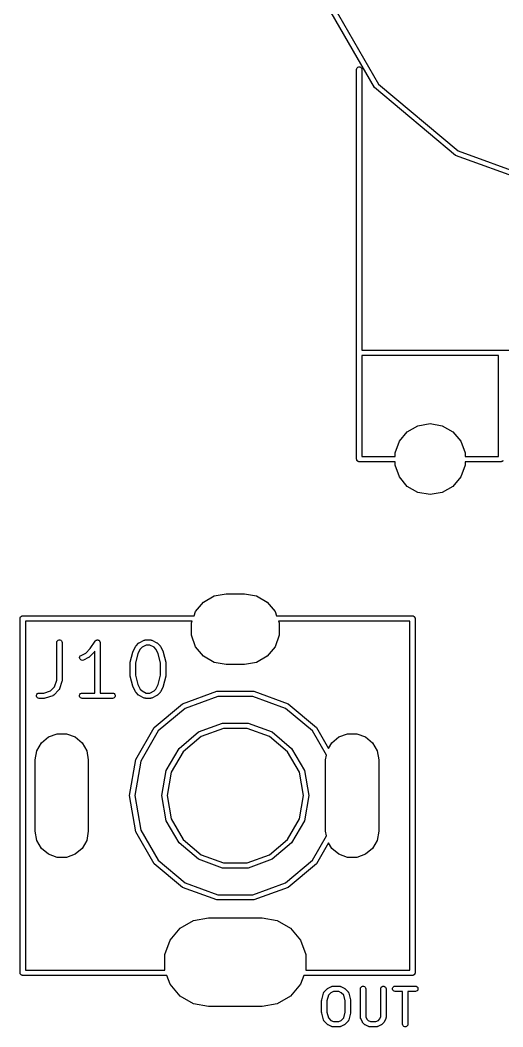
# Model space of a CAD drawing. Extents: x 59 to 126, y -132 to -24.
# Drawn here: x 93.42 to 107.05, y -130.03 to -101.61 of the extents above; entities that cross this region are included whole.
import ezdxf

# ---------------------------------------------------------------- set-up
doc = ezdxf.new("R2010")
doc.units = 0
doc.header["$MEASUREMENT"] = 0
doc.layers.add('BLACK', color=7, linetype='CONTINUOUS')

msp = doc.modelspace()

# ---------------------------------------------------------------- linework, layer by layer
at = {"layer": 'Black'}
for p, q in [((102.083, -100.882), (103.546, -103.415)), ((103.431, -103.512), (101.942, -100.933)), ((102.925, -103), (102.93, -102.974)), ((102.925, -114), (102.925, -103)), ((102.93, -102.974), (102.943, -102.952)), ((102.943, -102.952), (102.962, -102.935)), ((102.962, -102.935), (102.987, -102.926)), ((102.987, -102.926), (103.013, -102.926)), ((103.013, -102.926), (103.037, -102.935)), ((103.037, -102.935), (103.057, -102.952)), ((103.057, -102.952), (103.07, -102.974)), ((103.07, -102.974), (103.075, -103)), ((103.075, -103), (103.075, -110.925)), ((103.546, -103.415), (105.787, -105.296)), ((105.712, -105.426), (103.431, -103.512)), ((108.511, -106.445), (105.712, -105.426)), ((105.787, -105.296), (108.537, -106.297)), ((103.075, -110.925), (116.925, -110.925)), ((103.075, -111.075), (103.075, -113.925)), ((106.925, -111.075), (103.075, -111.075)), ((106.925, -113.925), (106.925, -111.075)), ((104.355, -113.231), (104.657, -113.057)), ((104.657, -113.057), (105, -112.997)), ((105, -112.997), (105.343, -113.057)), ((105.343, -113.057), (105.645, -113.231)), ((104.131, -113.498), (104.355, -113.231)), ((105.645, -113.231), (105.869, -113.498)), ((104.012, -113.826), (104.131, -113.498)), ((105.869, -113.498), (105.988, -113.826)), ((103.075, -113.925), (104.012, -113.925)), ((104.012, -113.925), (104.012, -113.826)), ((105.988, -113.826), (105.988, -113.925)), ((105.988, -113.925), (106.925, -113.925)), ((102.926, -114.006), (102.925, -114)), ((102.926, -114.013), (102.926, -114.006)), ((102.928, -114.019), (102.926, -114.013)), ((102.93, -114.026), (102.928, -114.019)), ((102.933, -114.031), (102.93, -114.026)), ((102.935, -114.037), (102.933, -114.031)), ((102.939, -114.043), (102.935, -114.037)), ((102.943, -114.048), (102.939, -114.043)), ((102.948, -114.052), (102.943, -114.048)), ((102.952, -114.057), (102.948, -114.052)), ((102.957, -114.061), (102.952, -114.057)), ((102.962, -114.065), (102.957, -114.061)), ((102.969, -114.067), (102.962, -114.065)), ((102.974, -114.07), (102.969, -114.067)), ((102.981, -114.072), (102.974, -114.07)), ((102.987, -114.074), (102.981, -114.072)), ((102.994, -114.074), (102.987, -114.074)), ((103, -114.075), (102.994, -114.074)), ((104.012, -114.075), (103, -114.075)), ((104.012, -114.174), (104.012, -114.075)), ((104.131, -114.502), (104.012, -114.174)), ((105.988, -114.174), (105.869, -114.502)), ((107, -114.075), (105.988, -114.075)), ((105.988, -114.075), (105.988, -114.174)), ((107.006, -114.074), (107, -114.075)), ((107.013, -114.074), (107.006, -114.074)), ((107.019, -114.072), (107.013, -114.074)), ((107.026, -114.07), (107.019, -114.072)), ((107.031, -114.067), (107.026, -114.07)), ((107.037, -114.065), (107.031, -114.067)), ((107.043, -114.061), (107.037, -114.065)), ((107.048, -114.057), (107.043, -114.061)), ((107.052, -114.052), (107.048, -114.057)), ((107.057, -114.048), (107.052, -114.052)), ((104.355, -114.769), (104.131, -114.502)), ((105.869, -114.502), (105.645, -114.769)), ((104.657, -114.943), (104.355, -114.769)), ((105.645, -114.769), (105.343, -114.943)), ((105, -115.003), (104.657, -114.943)), ((105.343, -114.943), (105, -115.003)), ((98.6024, -118.034), (98.9032, -117.86)), ((98.9032, -117.86), (99.2452, -117.8)), ((99.2452, -117.8), (99.7548, -117.8)), ((99.7548, -117.8), (100.097, -117.86)), ((100.097, -117.86), (100.398, -118.034)), ((98.3792, -118.3), (98.6024, -118.034)), ((100.398, -118.034), (100.621, -118.3)), ((93.425, -118.5), (93.4261, -118.494)), ((93.425, -128.5), (93.425, -118.5)), ((93.4261, -118.487), (93.4284, -118.481)), ((93.4261, -118.494), (93.4261, -118.487)), ((93.4284, -118.481), (93.4295, -118.474)), ((93.4295, -118.474), (93.4328, -118.469)), ((93.4328, -118.469), (93.435, -118.462)), ((93.435, -118.462), (93.4393, -118.457)), ((93.4393, -118.457), (93.4425, -118.452)), ((93.4425, -118.452), (93.4476, -118.448)), ((93.4476, -118.448), (93.4518, -118.443)), ((93.4518, -118.443), (93.4575, -118.439)), ((93.4575, -118.439), (93.4625, -118.435)), ((93.4625, -118.435), (93.4687, -118.433)), ((93.4687, -118.433), (93.4743, -118.43)), ((93.4743, -118.43), (93.4808, -118.428)), ((93.4808, -118.428), (93.487, -118.426)), ((93.487, -118.426), (93.4935, -118.426)), ((93.4935, -118.426), (93.5, -118.425)), ((93.5, -118.425), (98.3337, -118.425)), ((98.3337, -118.425), (98.3792, -118.3)), ((100.621, -118.3), (100.666, -118.425)), ((100.666, -118.425), (104.5, -118.425)), ((104.5, -118.425), (104.506, -118.426)), ((104.506, -118.426), (104.513, -118.426)), ((104.513, -118.426), (104.519, -118.428)), ((104.519, -118.428), (104.526, -118.43)), ((104.526, -118.43), (104.531, -118.433)), ((104.531, -118.433), (104.537, -118.435)), ((104.537, -118.435), (104.543, -118.439)), ((104.543, -118.439), (104.548, -118.443)), ((104.548, -118.443), (104.552, -118.448)), ((104.552, -118.448), (104.557, -118.452)), ((104.557, -118.452), (104.561, -118.457)), ((104.561, -118.457), (104.565, -118.462)), ((104.565, -118.462), (104.567, -118.469)), ((104.567, -118.469), (104.57, -118.474)), ((104.57, -118.474), (104.572, -118.481)), ((104.572, -118.481), (104.574, -118.487)), ((104.574, -118.487), (104.574, -118.494)), ((104.574, -118.494), (104.575, -118.5)), ((104.575, -118.5), (104.575, -128.5)), ((98.2791, -118.575), (93.575, -118.575)), ((93.575, -118.575), (93.575, -128.425)), ((98.2604, -118.626), (98.2791, -118.575)), ((98.2604, -118.974), (98.2604, -118.626)), ((100.721, -118.575), (100.74, -118.626)), ((104.425, -118.575), (100.721, -118.575)), ((100.74, -118.626), (100.74, -118.974)), ((104.425, -128.425), (104.425, -118.575)), ((98.3792, -119.3), (98.2604, -118.974)), ((100.74, -118.974), (100.621, -119.3)), ((94.4607, -119.179), (94.4652, -119.153)), ((94.4607, -120.238), (94.4607, -119.179)), ((94.4652, -119.153), (94.4783, -119.13)), ((94.4783, -119.13), (94.4982, -119.114)), ((94.4982, -119.114), (94.5227, -119.105)), ((94.5227, -119.105), (94.5487, -119.105)), ((94.5487, -119.105), (94.5732, -119.114)), ((94.5732, -119.114), (94.5932, -119.13)), ((94.5932, -119.13), (94.6062, -119.153)), ((94.6062, -119.153), (94.6107, -119.179)), ((94.6107, -119.179), (94.6107, -120.25)), ((95.277, -119.474), (95.406, -119.345)), ((95.406, -119.345), (95.5447, -119.137)), ((95.5447, -119.137), (95.5476, -119.134)), ((95.5476, -119.134), (95.5497, -119.13)), ((95.5497, -119.13), (95.5565, -119.125)), ((95.5565, -119.125), (95.5627, -119.118)), ((95.5627, -119.118), (95.5665, -119.116)), ((95.5665, -119.116), (95.5696, -119.114)), ((95.5696, -119.114), (95.5781, -119.111)), ((95.5781, -119.111), (95.5861, -119.107)), ((95.5861, -119.107), (95.5902, -119.106)), ((95.5902, -119.106), (95.5941, -119.105)), ((95.5941, -119.105), (95.6031, -119.105)), ((95.6031, -119.105), (95.612, -119.104)), ((95.612, -119.104), (95.616, -119.105)), ((95.616, -119.105), (95.6202, -119.105)), ((95.6202, -119.105), (95.6286, -119.108)), ((95.6286, -119.108), (95.6373, -119.11)), ((95.6373, -119.11), (95.6407, -119.112)), ((95.6407, -119.112), (95.6446, -119.114)), ((95.6446, -119.114), (95.6515, -119.119)), ((95.6515, -119.119), (95.659, -119.124)), ((95.659, -119.124), (95.6614, -119.128)), ((95.6614, -119.128), (95.6646, -119.13)), ((95.6646, -119.13), (95.6691, -119.138)), ((95.6691, -119.138), (95.6744, -119.145)), ((95.6744, -119.145), (95.6755, -119.149)), ((95.6755, -119.149), (95.6776, -119.153)), ((95.6776, -119.153), (95.6792, -119.162)), ((95.6792, -119.162), (95.6817, -119.17)), ((95.6817, -119.17), (95.6814, -119.174)), ((95.6814, -119.174), (95.6821, -119.179)), ((95.6821, -119.179), (95.6821, -120.604)), ((96.6115, -119.431), (96.6829, -119.288)), ((96.6829, -119.288), (96.6901, -119.278)), ((96.6901, -119.278), (96.697, -119.268)), ((96.697, -119.268), (96.7684, -119.197)), ((96.7684, -119.197), (96.7783, -119.19)), ((96.7783, -119.19), (96.7879, -119.183)), ((96.7879, -119.183), (96.9307, -119.111)), ((96.8659, -119.312), (96.8116, -119.366)), ((96.982, -119.254), (96.8659, -119.312)), ((96.9307, -119.111), (96.9349, -119.11)), ((96.9349, -119.11), (96.9386, -119.108)), ((96.9386, -119.108), (96.9473, -119.107)), ((96.9473, -119.107), (96.9557, -119.104)), ((96.9557, -119.104), (96.96, -119.104)), ((96.96, -119.104), (96.9643, -119.104)), ((96.9643, -119.104), (97.1071, -119.104)), ((97.0894, -119.254), (96.982, -119.254)), ((97.2056, -119.312), (97.0894, -119.254)), ((97.1071, -119.104), (97.1114, -119.104)), ((97.1114, -119.104), (97.1157, -119.104)), ((97.1157, -119.104), (97.1241, -119.107)), ((97.1241, -119.107), (97.1328, -119.108)), ((97.1328, -119.108), (97.1365, -119.11)), ((97.1365, -119.11), (97.1407, -119.111)), ((97.1407, -119.111), (97.2835, -119.183)), ((97.2598, -119.366), (97.2056, -119.312)), ((97.2835, -119.183), (97.2932, -119.19)), ((97.2932, -119.19), (97.303, -119.197)), ((97.303, -119.197), (97.3745, -119.268)), ((97.3745, -119.268), (97.3814, -119.278)), ((97.3814, -119.278), (97.3885, -119.288)), ((97.3885, -119.288), (97.4599, -119.431)), ((98.6024, -119.566), (98.3792, -119.3)), ((100.621, -119.3), (100.398, -119.566)), ((95.1037, -119.603), (95.1098, -119.577)), ((95.1067, -119.629), (95.1037, -119.603)), ((95.1183, -119.652), (95.1067, -119.629)), ((95.1098, -119.577), (95.1241, -119.556)), ((95.1241, -119.556), (95.145, -119.54)), ((95.145, -119.54), (95.277, -119.474)), ((95.355, -119.603), (95.2121, -119.674)), ((95.3646, -119.596), (95.355, -119.603)), ((95.3745, -119.589), (95.3646, -119.596)), ((95.5173, -119.446), (95.3745, -119.589)), ((95.5216, -119.44), (95.5173, -119.446)), ((95.5267, -119.434), (95.5216, -119.44)), ((95.5321, -119.426), (95.5267, -119.434)), ((95.5321, -120.604), (95.5321, -119.426)), ((96.5344, -119.732), (96.6058, -119.446)), ((96.6058, -119.446), (96.6092, -119.439)), ((96.6092, -119.439), (96.6115, -119.431)), ((96.7493, -119.49), (96.6821, -119.759)), ((96.8116, -119.366), (96.7493, -119.49)), ((97.3221, -119.49), (97.2598, -119.366)), ((97.3893, -119.759), (97.3221, -119.49)), ((97.4599, -119.431), (97.4623, -119.439)), ((97.4623, -119.439), (97.4656, -119.446)), ((97.4656, -119.446), (97.537, -119.732)), ((98.9032, -119.74), (98.6024, -119.566)), ((100.398, -119.566), (100.097, -119.74)), ((95.1372, -119.67), (95.1183, -119.652)), ((95.1611, -119.68), (95.1372, -119.67)), ((95.1871, -119.682), (95.1611, -119.68)), ((95.2121, -119.674), (95.1871, -119.682)), ((96.5321, -119.75), (96.5337, -119.741)), ((96.5321, -120.107), (96.5321, -119.75)), ((96.5337, -119.741), (96.5344, -119.732)), ((96.6821, -119.759), (96.6821, -120.098)), ((97.3893, -120.098), (97.3893, -119.759)), ((97.537, -119.732), (97.5377, -119.741)), ((97.5377, -119.741), (97.5393, -119.75)), ((97.5393, -119.75), (97.5393, -120.107)), ((99.2452, -119.8), (98.9032, -119.74)), ((99.7548, -119.8), (99.2452, -119.8)), ((100.097, -119.74), (99.7548, -119.8)), ((96.5337, -120.116), (96.5321, -120.107)), ((96.5344, -120.125), (96.5337, -120.116)), ((96.6058, -120.411), (96.5344, -120.125)), ((96.6821, -120.098), (96.7493, -120.367)), ((97.3221, -120.367), (97.3893, -120.098)), ((97.537, -120.125), (97.4656, -120.411)), ((97.5377, -120.116), (97.537, -120.125)), ((97.5393, -120.107), (97.5377, -120.116)), ((94.2809, -120.542), (94.3987, -120.424)), ((94.3987, -120.424), (94.4607, -120.238)), ((94.5334, -120.492), (94.5323, -120.496)), ((94.5354, -120.488), (94.5334, -120.492)), ((94.6069, -120.274), (94.5354, -120.488)), ((94.6086, -120.262), (94.6069, -120.274)), ((94.6107, -120.25), (94.6086, -120.262)), ((96.6092, -120.419), (96.6058, -120.411)), ((96.6115, -120.426), (96.6092, -120.419)), ((96.6829, -120.569), (96.6115, -120.426)), ((96.7493, -120.367), (96.8116, -120.491)), ((96.8116, -120.491), (96.8659, -120.546)), ((97.2056, -120.546), (97.2598, -120.491)), ((97.2598, -120.491), (97.3221, -120.367)), ((97.4599, -120.426), (97.3885, -120.569)), ((97.4623, -120.419), (97.4599, -120.426)), ((97.4656, -120.411), (97.4623, -120.419)), ((93.8904, -120.666), (93.8993, -120.641)), ((93.8904, -120.692), (93.8904, -120.666)), ((93.8993, -120.716), (93.8904, -120.692)), ((93.8993, -120.641), (93.9161, -120.621)), ((93.9161, -120.736), (93.8993, -120.716)), ((93.9161, -120.621), (93.9386, -120.608)), ((93.9386, -120.749), (93.9161, -120.736)), ((93.9386, -120.608), (93.9643, -120.604)), ((93.9643, -120.754), (93.9386, -120.749)), ((93.9643, -120.604), (94.095, -120.604)), ((94.1071, -120.754), (93.9643, -120.754)), ((94.095, -120.604), (94.2809, -120.542)), ((94.119, -120.751), (94.1071, -120.754)), ((94.1309, -120.75), (94.119, -120.751)), ((94.3451, -120.678), (94.1309, -120.75)), ((94.349, -120.676), (94.3451, -120.678)), ((94.3531, -120.675), (94.349, -120.676)), ((94.3603, -120.67), (94.3531, -120.675)), ((94.3681, -120.666), (94.3603, -120.67)), ((94.3709, -120.663), (94.3681, -120.666)), ((94.3745, -120.66), (94.3709, -120.663)), ((94.5173, -120.517), (94.3745, -120.66)), ((94.5198, -120.514), (94.5173, -120.517)), ((94.523, -120.511), (94.5198, -120.514)), ((94.5272, -120.503), (94.523, -120.511)), ((94.5323, -120.496), (94.5272, -120.503)), ((95.1047, -120.666), (95.1136, -120.641)), ((95.1047, -120.692), (95.1047, -120.666)), ((95.1136, -120.716), (95.1047, -120.692)), ((95.1136, -120.641), (95.1304, -120.621)), ((95.1304, -120.736), (95.1136, -120.716)), ((95.1304, -120.621), (95.1529, -120.608)), ((95.1529, -120.749), (95.1304, -120.736)), ((95.1529, -120.608), (95.1786, -120.604)), ((95.1786, -120.754), (95.1529, -120.749)), ((95.1786, -120.604), (95.5321, -120.604)), ((96.0357, -120.754), (95.1786, -120.754)), ((95.6821, -120.604), (96.0357, -120.604)), ((96.0357, -120.604), (96.0614, -120.608)), ((96.0614, -120.749), (96.0357, -120.754)), ((96.0614, -120.608), (96.0839, -120.621)), ((96.0839, -120.736), (96.0614, -120.749)), ((96.0839, -120.621), (96.1007, -120.641)), ((96.1007, -120.716), (96.0839, -120.736)), ((96.1007, -120.641), (96.1096, -120.666)), ((96.1096, -120.692), (96.1007, -120.716)), ((96.1096, -120.666), (96.1096, -120.692)), ((96.6901, -120.579), (96.6829, -120.569)), ((96.697, -120.589), (96.6901, -120.579)), ((96.7684, -120.66), (96.697, -120.589)), ((96.7782, -120.667), (96.7684, -120.66)), ((96.7879, -120.674), (96.7782, -120.667)), ((96.9307, -120.746), (96.7879, -120.674)), ((96.8659, -120.546), (96.982, -120.604)), ((96.9349, -120.747), (96.9307, -120.746)), ((96.9386, -120.749), (96.9349, -120.747)), ((96.9473, -120.751), (96.9386, -120.749)), ((96.9557, -120.753), (96.9473, -120.751)), ((96.96, -120.753), (96.9557, -120.753)), ((96.9643, -120.754), (96.96, -120.753)), ((97.1071, -120.754), (96.9643, -120.754)), ((96.982, -120.604), (97.0894, -120.604)), ((97.0894, -120.604), (97.2056, -120.546)), ((97.1114, -120.753), (97.1071, -120.754)), ((97.1157, -120.753), (97.1114, -120.753)), ((97.1241, -120.751), (97.1157, -120.753)), ((97.1328, -120.749), (97.1241, -120.751)), ((97.1365, -120.747), (97.1328, -120.749)), ((97.1407, -120.746), (97.1365, -120.747)), ((97.2835, -120.674), (97.1407, -120.746)), ((97.2932, -120.667), (97.2835, -120.674)), ((97.303, -120.66), (97.2932, -120.667)), ((97.3745, -120.589), (97.303, -120.66)), ((97.3814, -120.579), (97.3745, -120.589)), ((97.3885, -120.569), (97.3814, -120.579)), ((98.0048, -120.91), (98.9807, -120.555)), ((99.0068, -120.703), (98.0798, -121.04)), ((98.9807, -120.555), (100.019, -120.555)), ((99.9932, -120.703), (99.0068, -120.703)), ((100.92, -121.04), (99.9932, -120.703)), ((100.019, -120.555), (100.995, -120.91)), ((97.2092, -121.578), (98.0048, -120.91)), ((98.0798, -121.04), (97.3241, -121.674)), ((101.676, -121.674), (100.92, -121.04)), ((100.995, -120.91), (101.791, -121.578)), ((96.6899, -122.477), (97.2092, -121.578)), ((98.4625, -121.703), (99.1397, -121.457)), ((99.1657, -121.604), (98.5375, -121.833)), ((99.1397, -121.457), (99.8603, -121.457)), ((99.8343, -121.604), (99.1657, -121.604)), ((100.462, -121.833), (99.8343, -121.604)), ((99.8603, -121.457), (100.537, -121.703)), ((101.791, -121.578), (102.133, -122.171)), ((94.0255, -122.011), (94.225, -121.844)), ((94.225, -121.844), (94.4698, -121.755)), ((94.4698, -121.755), (94.7302, -121.755)), ((94.7302, -121.755), (94.975, -121.844)), ((94.975, -121.844), (95.1745, -122.011)), ((97.3241, -121.674), (96.8308, -122.528)), ((97.9105, -122.166), (98.4625, -121.703)), ((98.5375, -121.833), (98.0254, -122.263)), ((100.975, -122.263), (100.462, -121.833)), ((100.537, -121.703), (101.09, -122.166)), ((102.073, -122.362), (101.676, -121.674)), ((102.225, -122.011), (102.425, -121.844)), ((102.425, -121.844), (102.67, -121.755)), ((102.67, -121.755), (102.93, -121.755)), ((102.93, -121.755), (103.175, -121.844)), ((103.175, -121.844), (103.375, -122.011)), ((93.8952, -122.237), (94.0255, -122.011)), ((95.1745, -122.011), (95.3048, -122.237)), ((97.5501, -122.79), (97.9105, -122.166)), ((101.09, -122.166), (101.45, -122.79)), ((102.133, -122.171), (102.225, -122.011)), ((103.375, -122.011), (103.505, -122.237)), ((93.85, -122.493), (93.8952, -122.237)), ((95.3048, -122.237), (95.35, -122.493)), ((96.5095, -123.5), (96.6899, -122.477)), ((98.0254, -122.263), (97.6911, -122.842)), ((101.309, -122.842), (100.975, -122.263)), ((102.05, -122.493), (102.073, -122.362)), ((103.505, -122.237), (103.55, -122.493)), ((93.85, -124.507), (93.85, -122.493)), ((95.35, -122.493), (95.35, -124.507)), ((96.8308, -122.528), (96.6595, -123.5)), ((102.05, -124.507), (102.05, -122.493)), ((103.55, -122.493), (103.55, -124.507)), ((97.425, -123.5), (97.5501, -122.79)), ((97.6911, -122.842), (97.575, -123.5)), ((101.425, -123.5), (101.309, -122.842)), ((101.45, -122.79), (101.575, -123.5)), ((96.6899, -124.523), (96.5095, -123.5)), ((96.6595, -123.5), (96.8308, -124.471)), ((97.5501, -124.21), (97.425, -123.5)), ((97.575, -123.5), (97.6911, -124.158)), ((101.309, -124.158), (101.425, -123.5)), ((101.575, -123.5), (101.45, -124.21)), ((97.6911, -124.158), (98.0254, -124.737)), ((100.975, -124.737), (101.309, -124.158)), ((97.9105, -124.834), (97.5501, -124.21)), ((101.45, -124.21), (101.09, -124.834)), ((93.8952, -124.763), (93.85, -124.507)), ((95.35, -124.507), (95.3048, -124.763)), ((97.2092, -125.422), (96.6899, -124.523)), ((96.8308, -124.471), (97.3241, -125.326)), ((98.0254, -124.737), (98.5375, -125.167)), ((100.462, -125.167), (100.975, -124.737)), ((101.676, -125.326), (102.073, -124.638)), ((102.073, -124.638), (102.05, -124.507)), ((103.55, -124.507), (103.505, -124.763)), ((94.0255, -124.989), (93.8952, -124.763)), ((94.225, -125.156), (94.0255, -124.989)), ((95.1745, -124.989), (94.975, -125.156)), ((95.3048, -124.763), (95.1745, -124.989)), ((98.4625, -125.297), (97.9105, -124.834)), ((101.09, -124.834), (100.537, -125.297)), ((102.133, -124.829), (101.791, -125.422)), ((102.225, -124.989), (102.133, -124.829)), ((102.425, -125.156), (102.225, -124.989)), ((103.375, -124.989), (103.175, -125.156)), ((103.505, -124.763), (103.375, -124.989)), ((94.4698, -125.245), (94.225, -125.156)), ((94.7302, -125.245), (94.4698, -125.245)), ((94.975, -125.156), (94.7302, -125.245)), ((99.1397, -125.543), (98.4625, -125.297)), ((98.5375, -125.167), (99.1657, -125.396)), ((99.8343, -125.396), (100.462, -125.167)), ((100.537, -125.297), (99.8603, -125.543)), ((102.67, -125.245), (102.425, -125.156)), ((102.93, -125.245), (102.67, -125.245)), ((103.175, -125.156), (102.93, -125.245)), ((98.0048, -126.09), (97.2092, -125.422)), ((97.3241, -125.326), (98.0798, -125.96)), ((99.8603, -125.543), (99.1397, -125.543)), ((99.1657, -125.396), (99.8343, -125.396)), ((100.92, -125.96), (101.676, -125.326)), ((101.791, -125.422), (100.995, -126.09)), ((98.9807, -126.445), (98.0048, -126.09)), ((98.0798, -125.96), (99.0068, -126.297)), ((99.9932, -126.297), (100.92, -125.96)), ((100.995, -126.09), (100.019, -126.445)), ((100.019, -126.445), (98.9807, -126.445)), ((99.0068, -126.297), (99.9932, -126.297)), ((97.9389, -127.242), (98.3148, -127.025)), ((98.3148, -127.025), (98.7424, -126.95)), ((98.7424, -126.95), (100.258, -126.95)), ((100.258, -126.95), (100.685, -127.025)), ((100.685, -127.025), (101.061, -127.242)), ((97.6598, -127.575), (97.9389, -127.242)), ((101.061, -127.242), (101.34, -127.575)), ((97.5113, -127.983), (97.6598, -127.575)), ((101.34, -127.575), (101.489, -127.983)), ((97.5113, -128.417), (97.5113, -127.983)), ((101.489, -127.983), (101.489, -128.417)), ((93.575, -128.425), (97.5142, -128.425)), ((97.5142, -128.425), (97.5113, -128.417)), ((101.489, -128.417), (101.486, -128.425)), ((101.486, -128.425), (104.425, -128.425)), ((93.4261, -128.506), (93.425, -128.5)), ((93.4261, -128.513), (93.4261, -128.506)), ((93.4284, -128.519), (93.4261, -128.513)), ((93.4295, -128.526), (93.4284, -128.519)), ((93.4328, -128.531), (93.4295, -128.526)), ((93.435, -128.537), (93.4328, -128.531)), ((93.4393, -128.543), (93.435, -128.537)), ((93.4425, -128.548), (93.4393, -128.543)), ((93.4476, -128.552), (93.4425, -128.548)), ((93.4518, -128.557), (93.4476, -128.552)), ((93.4575, -128.561), (93.4518, -128.557)), ((93.4625, -128.565), (93.4575, -128.561)), ((93.4687, -128.567), (93.4625, -128.565)), ((93.4743, -128.57), (93.4687, -128.567)), ((93.4808, -128.572), (93.4743, -128.57)), ((93.487, -128.574), (93.4808, -128.572)), ((93.4935, -128.574), (93.487, -128.574)), ((93.5, -128.575), (93.4935, -128.574)), ((97.5688, -128.575), (93.5, -128.575)), ((97.6598, -128.825), (97.5688, -128.575)), ((101.431, -128.575), (101.34, -128.825)), ((104.5, -128.575), (101.431, -128.575)), ((104.506, -128.574), (104.5, -128.575)), ((104.513, -128.574), (104.506, -128.574)), ((104.519, -128.572), (104.513, -128.574)), ((104.526, -128.57), (104.519, -128.572)), ((104.531, -128.567), (104.526, -128.57)), ((104.537, -128.565), (104.531, -128.567)), ((104.543, -128.561), (104.537, -128.565)), ((104.548, -128.557), (104.543, -128.561)), ((104.552, -128.552), (104.548, -128.557)), ((104.557, -128.548), (104.552, -128.552)), ((104.561, -128.543), (104.557, -128.548)), ((104.565, -128.537), (104.561, -128.543)), ((104.567, -128.531), (104.565, -128.537)), ((104.57, -128.526), (104.567, -128.531)), ((104.572, -128.519), (104.57, -128.526)), ((104.574, -128.513), (104.572, -128.519)), ((104.575, -128.5), (104.574, -128.506)), ((104.574, -128.506), (104.574, -128.513)), ((97.9389, -129.158), (97.6598, -128.825)), ((101.34, -128.825), (101.061, -129.158)), ((102.006, -129.042), (102.102, -128.947)), ((102.102, -128.947), (102.112, -128.94)), ((102.112, -128.94), (102.121, -128.933)), ((102.121, -128.933), (102.216, -128.885)), ((102.216, -128.885), (102.221, -128.884)), ((102.221, -128.884), (102.224, -128.882)), ((102.224, -128.882), (102.233, -128.88)), ((102.233, -128.88), (102.241, -128.878)), ((102.241, -128.878), (102.246, -128.878)), ((102.246, -128.878), (102.25, -128.877)), ((102.25, -128.877), (102.44, -128.877)), ((102.44, -128.877), (102.445, -128.878)), ((102.445, -128.878), (102.449, -128.878)), ((102.449, -128.878), (102.457, -128.88)), ((102.457, -128.88), (102.466, -128.882)), ((102.466, -128.882), (102.47, -128.884)), ((102.47, -128.884), (102.474, -128.885)), ((102.474, -128.885), (102.569, -128.933)), ((102.569, -128.933), (102.579, -128.94)), ((102.579, -128.94), (102.589, -128.947)), ((102.589, -128.947), (102.684, -129.042)), ((103.032, -128.952), (103.037, -128.927)), ((103.032, -129.762), (103.032, -128.952)), ((103.037, -128.927), (103.05, -128.904)), ((103.05, -128.904), (103.07, -128.887)), ((103.07, -128.887), (103.094, -128.879)), ((103.094, -128.879), (103.12, -128.879)), ((103.12, -128.879), (103.145, -128.887)), ((103.145, -128.887), (103.165, -128.904)), ((103.165, -128.904), (103.178, -128.927)), ((103.178, -128.927), (103.182, -128.952)), ((103.182, -128.952), (103.182, -129.744)), ((103.604, -128.952), (103.608, -128.927)), ((103.604, -129.744), (103.604, -128.952)), ((103.608, -128.927), (103.621, -128.904)), ((103.621, -128.904), (103.641, -128.887)), ((103.641, -128.887), (103.666, -128.879)), ((103.666, -128.879), (103.692, -128.879)), ((103.692, -128.879), (103.716, -128.887)), ((103.716, -128.887), (103.736, -128.904)), ((103.736, -128.904), (103.749, -128.927)), ((103.749, -128.927), (103.754, -128.952)), ((103.754, -128.952), (103.754, -129.762)), ((103.938, -128.939), (103.947, -128.915)), ((103.938, -128.965), (103.938, -128.939)), ((103.947, -128.99), (103.938, -128.965)), ((103.947, -128.915), (103.964, -128.895)), ((103.964, -129.01), (103.947, -128.99)), ((103.964, -128.895), (103.986, -128.882)), ((103.986, -129.023), (103.964, -129.01)), ((103.986, -128.882), (104.012, -128.877)), ((104.012, -128.877), (104.583, -128.877)), ((104.583, -128.877), (104.609, -128.882)), ((104.609, -128.882), (104.632, -128.895)), ((104.632, -129.01), (104.609, -129.023)), ((104.632, -128.895), (104.648, -128.915)), ((104.648, -128.99), (104.632, -129.01)), ((104.648, -128.915), (104.657, -128.939)), ((104.657, -128.965), (104.648, -128.99)), ((104.657, -128.939), (104.657, -128.965)), ((98.3148, -129.375), (97.9389, -129.158)), ((101.061, -129.158), (100.685, -129.375)), ((101.937, -129.286), (101.938, -129.277)), ((101.937, -129.619), (101.937, -129.286)), ((101.938, -129.277), (101.939, -129.268)), ((101.939, -129.268), (101.987, -129.077)), ((101.987, -129.077), (101.99, -129.07)), ((101.99, -129.07), (101.992, -129.064)), ((101.992, -129.064), (101.995, -129.059)), ((101.995, -129.059), (101.997, -129.053)), ((101.997, -129.053), (102.002, -129.048)), ((102.002, -129.048), (102.006, -129.042)), ((102.127, -129.134), (102.087, -129.295)), ((102.087, -129.295), (102.087, -129.61)), ((102.199, -129.062), (102.127, -129.134)), ((102.268, -129.027), (102.199, -129.062)), ((102.423, -129.027), (102.268, -129.027)), ((102.491, -129.062), (102.423, -129.027)), ((102.563, -129.134), (102.491, -129.062)), ((102.604, -129.295), (102.563, -129.134)), ((102.604, -129.61), (102.604, -129.295)), ((102.684, -129.042), (102.688, -129.048)), ((102.688, -129.048), (102.693, -129.053)), ((102.693, -129.053), (102.696, -129.059)), ((102.696, -129.059), (102.699, -129.064)), ((102.699, -129.064), (102.701, -129.07)), ((102.701, -129.07), (102.704, -129.077)), ((102.704, -129.077), (102.751, -129.268)), ((102.751, -129.268), (102.752, -129.277)), ((102.752, -129.277), (102.754, -129.286)), ((102.754, -129.286), (102.754, -129.619)), ((104.012, -129.027), (103.986, -129.023)), ((104.223, -129.027), (104.012, -129.027)), ((104.223, -129.952), (104.223, -129.027)), ((104.583, -129.027), (104.373, -129.027)), ((104.373, -129.027), (104.373, -129.952)), ((104.609, -129.023), (104.583, -129.027)), ((98.7424, -129.45), (98.3148, -129.375)), ((100.258, -129.45), (98.7424, -129.45)), ((100.685, -129.375), (100.258, -129.45)), ((101.938, -129.628), (101.937, -129.619)), ((101.939, -129.637), (101.938, -129.628)), ((101.987, -129.828), (101.939, -129.637)), ((101.99, -129.834), (101.987, -129.828)), ((101.992, -129.841), (101.99, -129.834)), ((101.995, -129.846), (101.992, -129.841)), ((101.997, -129.852), (101.995, -129.846)), ((102.002, -129.857), (101.997, -129.852)), ((102.006, -129.863), (102.002, -129.857)), ((102.102, -129.958), (102.006, -129.863)), ((102.087, -129.61), (102.127, -129.771)), ((102.127, -129.771), (102.199, -129.843)), ((102.199, -129.843), (102.268, -129.877)), ((102.423, -129.877), (102.491, -129.843)), ((102.491, -129.843), (102.563, -129.771)), ((102.563, -129.771), (102.604, -129.61)), ((102.684, -129.863), (102.589, -129.958)), ((102.688, -129.857), (102.684, -129.863)), ((102.693, -129.852), (102.688, -129.857)), ((102.696, -129.846), (102.693, -129.852)), ((102.699, -129.841), (102.696, -129.846)), ((102.701, -129.834), (102.699, -129.841)), ((102.704, -129.828), (102.701, -129.834)), ((102.751, -129.637), (102.704, -129.828)), ((102.752, -129.628), (102.751, -129.637)), ((102.754, -129.619), (102.752, -129.628)), ((103.033, -129.766), (103.032, -129.762)), ((103.033, -129.77), (103.033, -129.766)), ((103.035, -129.779), (103.033, -129.77)), ((103.037, -129.788), (103.035, -129.779)), ((103.039, -129.791), (103.037, -129.788)), ((103.04, -129.795), (103.039, -129.791)), ((103.088, -129.891), (103.04, -129.795)), ((103.182, -129.744), (103.216, -129.813)), ((103.216, -129.813), (103.247, -129.843)), ((103.247, -129.843), (103.315, -129.877)), ((103.47, -129.877), (103.539, -129.843)), ((103.539, -129.843), (103.569, -129.813)), ((103.569, -129.813), (103.604, -129.744)), ((103.746, -129.795), (103.698, -129.891)), ((103.747, -129.791), (103.746, -129.795)), ((103.749, -129.788), (103.747, -129.791)), ((103.751, -129.779), (103.749, -129.788)), ((103.753, -129.77), (103.751, -129.779)), ((103.754, -129.762), (103.753, -129.766)), ((103.753, -129.766), (103.753, -129.77)), ((102.112, -129.965), (102.102, -129.958)), ((102.121, -129.972), (102.112, -129.965)), ((102.216, -130.019), (102.121, -129.972)), ((102.221, -130.021), (102.216, -130.019)), ((102.224, -130.023), (102.221, -130.021)), ((102.233, -130.024), (102.224, -130.023)), ((102.241, -130.027), (102.233, -130.024)), ((102.246, -130.027), (102.241, -130.027)), ((102.25, -130.027), (102.246, -130.027)), ((102.44, -130.027), (102.25, -130.027)), ((102.268, -129.877), (102.423, -129.877)), ((102.445, -130.027), (102.44, -130.027)), ((102.449, -130.027), (102.445, -130.027)), ((102.457, -130.024), (102.449, -130.027)), ((102.466, -130.023), (102.457, -130.024)), ((102.47, -130.021), (102.466, -130.023)), ((102.474, -130.019), (102.47, -130.021)), ((102.569, -129.972), (102.474, -130.019)), ((102.579, -129.965), (102.569, -129.972)), ((102.589, -129.958), (102.579, -129.965)), ((103.095, -129.9), (103.088, -129.891)), ((103.102, -129.91), (103.095, -129.9)), ((103.149, -129.958), (103.102, -129.91)), ((103.159, -129.965), (103.149, -129.958)), ((103.169, -129.972), (103.159, -129.965)), ((103.264, -130.019), (103.169, -129.972)), ((103.268, -130.021), (103.264, -130.019)), ((103.272, -130.023), (103.268, -130.021)), ((103.281, -130.024), (103.272, -130.023)), ((103.289, -130.027), (103.281, -130.024)), ((103.293, -130.027), (103.289, -130.027)), ((103.298, -130.027), (103.293, -130.027)), ((103.488, -130.027), (103.298, -130.027)), ((103.315, -129.877), (103.47, -129.877)), ((103.492, -130.027), (103.488, -130.027)), ((103.497, -130.027), (103.492, -130.027)), ((103.505, -130.024), (103.497, -130.027)), ((103.514, -130.023), (103.505, -130.024)), ((103.517, -130.021), (103.514, -130.023)), ((103.522, -130.019), (103.517, -130.021)), ((103.617, -129.972), (103.522, -130.019)), ((103.627, -129.965), (103.617, -129.972)), ((103.636, -129.958), (103.627, -129.965)), ((103.684, -129.91), (103.636, -129.958)), ((103.691, -129.9), (103.684, -129.91)), ((103.698, -129.891), (103.691, -129.9)), ((104.227, -129.978), (104.223, -129.952)), ((104.24, -130.001), (104.227, -129.978)), ((104.26, -130.017), (104.24, -130.001)), ((104.285, -130.026), (104.26, -130.017)), ((104.311, -130.026), (104.285, -130.026)), ((104.335, -130.017), (104.311, -130.026)), ((104.355, -130.001), (104.335, -130.017)), ((104.368, -129.978), (104.355, -130.001)), ((104.373, -129.952), (104.368, -129.978))]:
    msp.add_line(p, q, dxfattribs=at)

doc.saveas('drawing.dxf')
